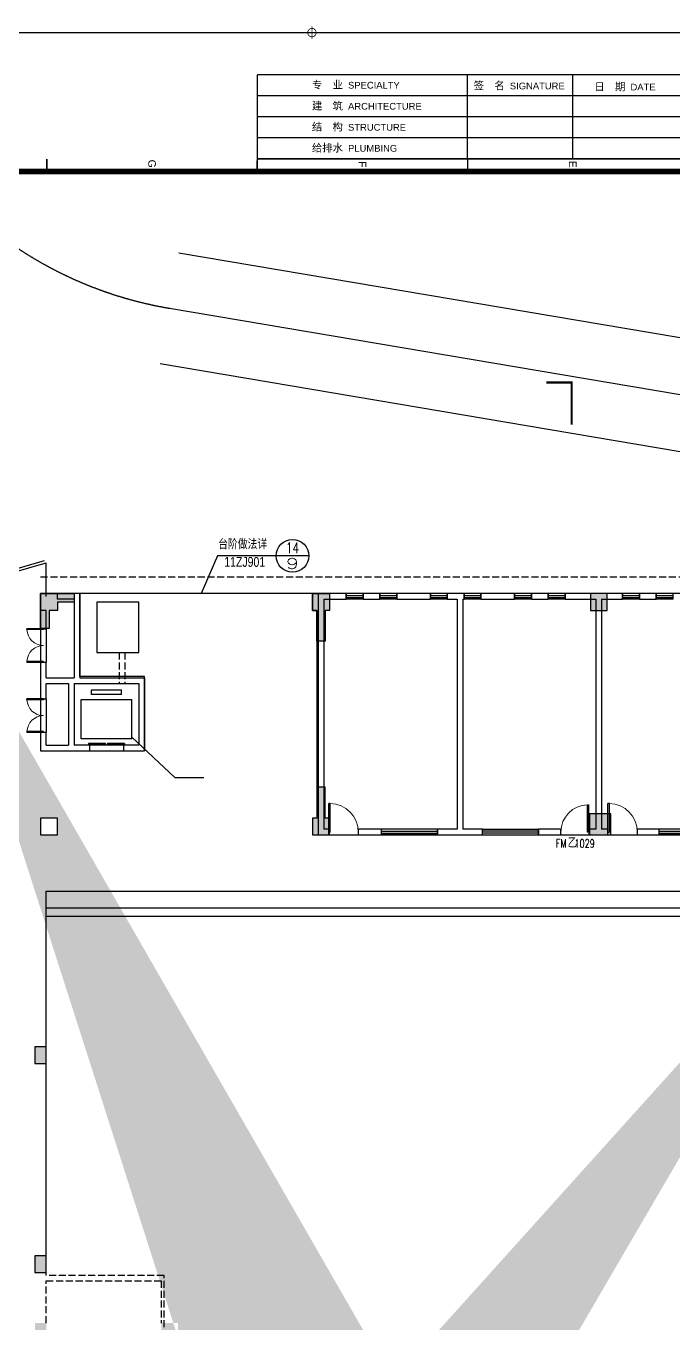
# Model space of a CAD drawing. Extents: x 129492 to 2683129, y 513162 to 1188265.
# Drawn here: x 177562 to 200635, y 593555 to 639789 of the extents above; entities that cross this region are included whole.
import ezdxf
from ezdxf.enums import TextEntityAlignment as Align

# ---------------------------------------------------------------- set-up
doc = ezdxf.new("R2010")
doc.units = 0
doc.header["$LTSCALE"] = 1000
doc.header["$MEASUREMENT"] = 0
doc.linetypes.add('ACAD_ISO04W100', pattern=[30.5, 24, -3, 0.5, -3])
doc.linetypes.add('DASH', pattern=[0.35, 0.25, -0.1])
for name, color, linetype in [('3#楼1F柱网$0$COLS', 6, 'Continuous'), ('3#楼1F柱网$0$COLS-HATH', 8, 'Continuous'), ('A-DOOR', 2, 'Continuous'), ('A-MOAT', 71, 'Continuous'), ('A-OVER', 23, 'Continuous'), ('A-STRS-EVTR', 2, 'Continuous'), ('A-STRS-IDEN', 30, 'Continuous'), ('A-WALL', 4, 'Continuous'), ('A-WIND', 2, 'Continuous'), ('ANNO-IDEN', 3, 'Continuous'), ('ANNO-TEXT', 3, 'Continuous'), ('DOOR_FIRE', 2, 'Continuous'), ('DOOR_FIRE_TEXT', 7, 'Continuous'), ('G-0-XREF', 2, 'Continuous'), ('G-ANNO-INDX', 42, 'Continuous'), ('PWALLW', 7, 'Continuous'), ('ROAD', 60, 'Continuous'), ('ROAD-CENT', 60, 'ACAD_ISO04W100'), ('图框CCDI_B0GA1+0.00$0$G-ANNO-TEXT', 33, 'Continuous'), ('图框CCDI_B0GA1+0.00$0$G-BORD', 3, 'Continuous')]:
    doc.layers.add(name, color=color, linetype=linetype)
doc.layers.add('SPACE', color=7, linetype='Continuous', plot=False)
doc.styles.add('_AXIS', font='complex.shx', dxfattribs={"bigfont": 'gbcbig.shx'})
doc.styles.add('_TCH_WINDOW', font='SIMPLEX', dxfattribs={"height": 3.5, "bigfont": 'GBCBIG'})
doc.styles.add('zjdz', font='zjdz-s.shx', dxfattribs={"width": 0.8, "bigfont": 'zjdz.shx'})
doc.styles.add('图框CCDI_B0GA1+0.00$0$CCDI_T_G01', font='arial.ttf')

# ---------------------------------------------------------------- blocks, each defined once
blk = doc.blocks.new('图框CCDI_B0GA1+0.00$0$MidPoitent')
at = {"const_width": 0.18}
for points in [[(-1.5, 0), (1.5, 0)], [(0, -1.5), (0, 1.5)]]:
    blk.add_lwpolyline(points, dxfattribs=at)
blk.add_lwpolyline([(0, -1, 1), (0, 1, 1), (0, -1, 1)], format="xyb", dxfattribs=at)
blk = doc.blocks.new('图框CCDI_B0GA1+0.00')
at = {"layer": '图框CCDI_B0GA1+0.00$0$G-BORD'}
for p, q in [((1500, 58400), (1500, 28400)), ((2000, 58400), (2000, 28400)), ((2500, 58400), (2500, 28400)), ((3000, 35900), (1000, 35900)), ((3000, 33400), (1000, 33400)), ((3050, 33400), (3300, 33400)), ((3300, 28400), (3050, 28400)), ((3300, 28400), (3050, 28400))]:
    blk.add_line(p, q, dxfattribs=at)
blk.add_lwpolyline([(0, 59400), (84100, 59400), (84100, 0), (0, 0)], close=True, dxfattribs=at)
at = {"layer": '图框CCDI_B0GA1+0.00$0$G-BORD', "const_width": 35}
for points in [[(1000, 58400), (1000, 28400)], [(3000, 58400), (3000, 28400)], [(3300, 33400), (3000, 33400)], [(3300, 28400), (1000, 28400)], [(3300, 23400), (3000, 23400)]]:
    blk.add_lwpolyline(points, dxfattribs=at)
at = {"layer": '图框CCDI_B0GA1+0.00$0$G-BORD', "const_width": 140}
blk.add_lwpolyline([(3300, 58400), (83100, 58400), (83100, 1000), (3300, 1000)], close=True, dxfattribs=at)
at = {"layer": '图框CCDI_B0GA1+0.00$0$G-BORD', "xscale": 100, "yscale": 100, "zscale": 100, "rotation": 180}
blk.add_blockref('图框CCDI_B0GA1+0.00$0$MidPoitent', (0, 29700), dxfattribs=at)
at = {"layer": '图框CCDI_B0GA1+0.00$0$G-ANNO-TEXT', "style": '图框CCDI_B0GA1+0.00$0$CCDI_T_G01'}
for s, p in [('E', (3128, 35900)), ('F', (3130, 30900)), ('G', (3115, 25900))]:
    blk.add_text(s, height=180, dxfattribs=at).set_placement(p, align=Align.MIDDLE_CENTER)
at = {"layer": '图框CCDI_B0GA1+0.00$0$G-ANNO-TEXT', "char_height": 200, "rotation": 90, "style": '图框CCDI_B0GA1+0.00$0$CCDI_T_G01'}
for s, insert, width, attachment_point, line_spacing_factor in [('{\\fSimSun|b0|i0|c134|p54;\\H0.9x;日  期 \\fArial|b0|i0|c0|p39;\\H0.8889x;DATE}', (1295, 37141), 2500, 5, 0.96), ('{\\fSimSun|b0|i0|c134|p54;\\H0.9x;签  名 \\fArial|b0|i0|c0|p34;\\H0.8889x;SIGNATURE}', (1268, 33546), 3400, 4, 0.9), ('{\\fSimSun|b0|i0|c134|p54;\\H0.9x;建  筑\\fSimSun|b0|i0|c0|p54; \\fArial|b0|i0|c0|p34;\\H0.8889x;ARCHITECTURE}', (1750, 29700), 5000, 4, 0.9), ('{\\fSimSun|b0|i0|c134|p54;\\H0.9x;专  业\\fSimSun|b0|i0|c0|p54; \\fArial|b0|i0|c0|p34;\\H0.8889x;SPECIALTY}', (1250, 29700), 5000, 4, 0.9), ('{\\fSimSun|b0|i0|c134|p54;\\H0.9x;结  构\\fSimSun|b0|i0|c0|p54; \\fArial|b0|i0|c0|p34;\\H0.8889x;STRUCTURE}', (2250, 29700), 5000, 4, 0.9), ('{\\fSimSun|b0|i0|c134|p54;\\H0.9x;给排水\\fSimSun|b0|i0|c0|p54; \\fArial|b0|i0|c0|p34;\\H0.8889x;PLUMBING}', (2750, 29700), 3400, 4, 0.9)]:
    blk.add_mtext(s, dxfattribs=dict(at, insert=insert, width=width, attachment_point=attachment_point, line_spacing_factor=line_spacing_factor))
blk = doc.blocks.new('A$C5E5D5757')
at = {"layer": 'ROAD', "color": 8}
for p, q in [((-6.146, 87.544), (42.331, 87.544)), ((-6.146, 83.544), (32.603, 83.544))]:
    blk.add_line(p, q, dxfattribs=at)
at = {"layer": 'ROAD-CENT', "color": 8, "linetype": 'ACAD_ISO04W100', "ltscale": 0.25}
blk.add_lwpolyline([(-15.289, 88.941, 0.179805), (-6.146, 85.544), (42.669, 85.544)], format="xyb", dxfattribs=at)
blk = doc.blocks.new('3#楼1F柱网')
at = {"layer": '3#楼1F柱网$0$COLS-HATH'}
h = blk.add_hatch(color=256, dxfattribs=at)
h.paths.add_polyline_path([(-28337882, 42522475), (-28337482, 42522475), (-28337482, 42521376), (-28337282, 42521376), (-28337282, 42520776), (-28337882, 42520776)])
h.paths.add_polyline_path([(-28337882, 42526776), (-28337482, 42526776), (-28337482, 42527876), (-28337282, 42527876), (-28337282, 42528476), (-28337482, 42528476), (-28337882, 42528476)])
h.paths.add_polyline_path([(-28337882, 42562076), (-28337482, 42562076), (-28337482, 42563176), (-28337282, 42563176), (-28337282, 42563776), (-28337882, 42563776)])
h.paths.add_polyline_path([(-28337882, 42557775), (-28337482, 42557775), (-28337482, 42556676), (-28337282, 42556676), (-28337282, 42556076), (-28337482, 42556076), (-28337882, 42556076)])
h.paths.add_polyline_path([(-28327732, 42556726), (-28327732, 42557776), (-28328032, 42557776), (-28328032, 42556726), (-28328207, 42556726), (-28328207, 42556076), (-28327557, 42556076), (-28327557, 42556726)])
h.paths.add_polyline_path([(-28327732, 42527826), (-28327732, 42526776), (-28328032, 42526776), (-28328032, 42527826), (-28328207, 42527826), (-28328207, 42528476), (-28327557, 42528476), (-28327557, 42527826)])
h.paths.add_polyline_path([(-28294907, 42579476), (-28294157, 42579476), (-28294157, 42580226), (-28294907, 42580226)], flags=16)
h.paths.add_polyline_path([(-28275082, 42523476), (-28274682, 42523476), (-28274682, 42523876), (-28275082, 42523876)], flags=17)
h.paths.add_polyline_path([(-28325382, 42534626), (-28325382, 42536226), (-28325082, 42536226), (-28325082, 42535226), (-28324782, 42535226), (-28324782, 42534926), (-28323682, 42534926), (-28323682, 42534626)], flags=17)
h.paths.add_polyline_path([(-28318082, 42533926), (-28317682, 42533926), (-28317682, 42534526), (-28318082, 42534526)], flags=17)
h.paths.add_polyline_path([(-28314682, 42533926), (-28314282, 42533926), (-28314282, 42534526), (-28314682, 42534526)], flags=17)
h.paths.add_polyline_path([(-28314682, 42534626), (-28314282, 42534626), (-28314282, 42535226), (-28314682, 42535226)], flags=17)
h.paths.add_polyline_path([(-28318482, 42534626), (-28317882, 42534626), (-28317882, 42535226), (-28318482, 42535226)], flags=17)
h.paths.add_polyline_path([(-28328732, 42520776), (-28327032, 42520776), (-28327032, 42521076), (-28327582, 42521076), (-28327582, 42521376), (-28327782, 42521376), (-28327982, 42521376), (-28327982, 42521376), (-28328182, 42521376), (-28328182, 42521076), (-28328732, 42521076)])
h.paths.add_polyline_path([(-28314682, 42524976), (-28314282, 42524976), (-28314282, 42525576), (-28314682, 42525576)], flags=17)
h.paths.add_polyline_path([(-28285532, 42513676), (-28283832, 42513676), (-28283832, 42513976), (-28284382, 42513976), (-28284382, 42514276), (-28284532, 42514276), (-28284532, 42515376), (-28284832, 42515376), (-28284832, 42514276), (-28284982, 42514276), (-28284982, 42513976), (-28285532, 42513976)], flags=17)
h.paths.add_polyline_path([(-28305332, 42513676), (-28303632, 42513676), (-28303632, 42513976), (-28304182, 42513976), (-28304182, 42514276), (-28304332, 42514276), (-28304332, 42515376), (-28304632, 42515376), (-28304632, 42514276), (-28304782, 42514276), (-28304782, 42513976), (-28305332, 42513976)], flags=17)
h.paths.add_polyline_path([(-28309782, 42528656), (-28309782, 42525576), (-28310182, 42525576), (-28310182, 42524976), (-28309582, 42524976), (-28309582, 42529256), (-28310182, 42529256), (-28310182, 42528656)], flags=17)
h.paths.add_polyline_path([(-28281262, 42528576), (-28281262, 42528576), (-28281262, 42528576), (-28281262, 42527976), (-28280662, 42527976), (-28280662, 42528376), (-28277182, 42528376), (-28277182, 42527976), (-28276582, 42527976), (-28276582, 42528576)], flags=17)
h.paths.add_polyline_path([(-28314682, 42528656), (-28314282, 42528656), (-28314282, 42529256), (-28314682, 42529256)], flags=17)
h.paths.add_polyline_path([(-28318482, 42527876), (-28317882, 42527876), (-28317882, 42528476), (-28318482, 42528476)], flags=17)
h.paths.add_polyline_path([(-28274682, 42521376), (-28275282, 42521376), (-28275282, 42520776), (-28274982, 42520776), (-28274982, 42519676), (-28274682, 42519676), (-28274682, 42520776)], flags=17)
h.paths.add_polyline_path([(-28318082, 42513676), (-28318082, 42515676), (-28317782, 42515676), (-28317782, 42513676)])
h.paths.add_polyline_path([(-28304782, 42521376), (-28304182, 42521376), (-28304182, 42520776), (-28304332, 42520776), (-28304332, 42519676), (-28304632, 42519676), (-28304632, 42520776), (-28304782, 42520776)], flags=17)
h.paths.add_polyline_path([(-28284982, 42521376), (-28284382, 42521376), (-28284382, 42520776), (-28284532, 42520776), (-28284532, 42519676), (-28284832, 42519676), (-28284832, 42520776), (-28284982, 42520776)], flags=17)
h.paths.add_polyline_path([(-28294932, 42520676), (-28294232, 42520676), (-28294232, 42521376), (-28294932, 42521376)], flags=17)
h.paths.add_polyline_path([(-28314482, 42520776), (-28313882, 42520776), (-28313882, 42521376), (-28314482, 42521376)], flags=17)
h.paths.add_polyline_path([(-28318482, 42520776), (-28317882, 42520776), (-28317882, 42521376), (-28318482, 42521376)], flags=17)
h.paths.add_polyline_path([(-28294882, 42513676), (-28294282, 42513676), (-28294282, 42514276), (-28294882, 42514276)], flags=17)
h.paths.add_polyline_path([(-28314482, 42513676), (-28313882, 42513676), (-28313882, 42514276), (-28314482, 42514276)])
h.paths.add_polyline_path([(-28275082, 42556376), (-28274682, 42556376), (-28274682, 42556776), (-28275082, 42556776)], flags=17)
h.paths.add_polyline_path([(-28277982, 42586376), (-28277982, 42588076), (-28278382, 42588076), (-28278382, 42587676), (-28278182, 42587676), (-28278182, 42586776), (-28278382, 42586776), (-28278382, 42586376)], flags=17)
h.paths.add_polyline_path([(-28314682, 42543026), (-28314282, 42543026), (-28314282, 42543626), (-28314682, 42543626)], flags=17)
h.paths.add_polyline_path([(-28318582, 42542976), (-28317882, 42542976), (-28317882, 42543676), (-28318582, 42543676)], flags=17)
h.paths.add_polyline_path([(-28325382, 42543026), (-28324782, 42543026), (-28324782, 42543626), (-28325382, 42543626)], flags=17)
h.paths.add_polyline_path([(-28328732, 42563776), (-28327032, 42563776), (-28327032, 42563476), (-28327582, 42563476), (-28327582, 42563176), (-28327732, 42563176), (-28328032, 42563176), (-28328032, 42563176), (-28328182, 42563176), (-28328182, 42563476), (-28328732, 42563476)])
h.paths.add_polyline_path([(-28325382, 42549926), (-28325382, 42548326), (-28325082, 42548326), (-28325082, 42549326), (-28324782, 42549326), (-28324782, 42549626), (-28323682, 42549626), (-28323682, 42549926)], flags=17)
h.paths.add_polyline_path([(-28285532, 42546576), (-28283832, 42546576), (-28283832, 42546876), (-28284382, 42546876), (-28284382, 42547176), (-28284532, 42547176), (-28284532, 42548276), (-28284832, 42548276), (-28284832, 42547176), (-28284982, 42547176), (-28284982, 42546876), (-28285532, 42546876)], flags=17)
h.paths.add_polyline_path([(-28309782, 42561476), (-28309782, 42558796), (-28310182, 42558796), (-28310182, 42558196), (-28309582, 42558196), (-28309582, 42562076), (-28310182, 42562076), (-28310182, 42561476)], flags=17)
h.paths.add_polyline_path([(-28281262, 42561476), (-28281262, 42561476), (-28281262, 42561476), (-28281262, 42560876), (-28280662, 42560876), (-28280662, 42561276), (-28277182, 42561276), (-28277182, 42560876), (-28276582, 42560876), (-28276582, 42561476)], flags=17)
h.paths.add_polyline_path([(-28318082, 42563876), (-28317682, 42563876), (-28317682, 42564476), (-28318082, 42564476)], flags=17)
h.paths.add_polyline_path([(-28314682, 42563876), (-28314282, 42563876), (-28314282, 42564476), (-28314682, 42564476)], flags=17)
h.paths.add_polyline_path([(-28322370, 42584799), (-28322052, 42585042), (-28321688, 42584565), (-28322005, 42584322)], flags=17)
h.paths.add_polyline_path([(-28274682, 42554276), (-28275282, 42554276), (-28275282, 42553676), (-28274982, 42553676), (-28274982, 42552576), (-28274682, 42552576), (-28274682, 42553676)], flags=17)
h.paths.add_polyline_path([(-28304782, 42554276), (-28304182, 42554276), (-28304182, 42553676), (-28304332, 42553676), (-28304332, 42552576), (-28304632, 42552576), (-28304632, 42553676), (-28304782, 42553676)], flags=17)
h.paths.add_polyline_path([(-28284982, 42554276), (-28284382, 42554276), (-28284382, 42553676), (-28284532, 42553676), (-28284532, 42552576), (-28284832, 42552576), (-28284832, 42553676), (-28284982, 42553676)], flags=17)
h.paths.add_polyline_path([(-28294932, 42553576), (-28294232, 42553576), (-28294232, 42554276), (-28294932, 42554276)], flags=17)
h.paths.add_polyline_path([(-28314482, 42553676), (-28313882, 42553676), (-28313882, 42554276), (-28314482, 42554276)], flags=17)
h.paths.add_polyline_path([(-28318482, 42556076), (-28317882, 42556076), (-28317882, 42556676), (-28318482, 42556676)], flags=17)
h.paths.add_polyline_path([(-28318482, 42549326), (-28317882, 42549326), (-28317882, 42549926), (-28318482, 42549926)], flags=17)
h.paths.add_polyline_path([(-28274682, 42546576), (-28275282, 42546576), (-28275282, 42547176), (-28274982, 42547176), (-28274982, 42548276), (-28274682, 42548276), (-28274682, 42547176)], flags=17)
h.paths.add_polyline_path([(-28305332, 42546576), (-28303632, 42546576), (-28303632, 42546876), (-28304182, 42546876), (-28304182, 42547176), (-28304332, 42547176), (-28304332, 42548276), (-28304632, 42548276), (-28304632, 42547176), (-28304782, 42547176), (-28304782, 42546876), (-28305332, 42546876)], flags=16)
h.paths.add_polyline_path([(-28294882, 42546576), (-28294282, 42546576), (-28294282, 42547176), (-28294882, 42547176)], flags=17)
h.paths.add_polyline_path([(-28314482, 42546576), (-28313882, 42546576), (-28313882, 42547176), (-28314482, 42547176)], flags=17)
h.paths.add_polyline_path([(-28314682, 42571326), (-28314282, 42571326), (-28314282, 42571926), (-28314682, 42571926)], flags=17)
h.paths.add_polyline_path([(-28314682, 42561476), (-28314282, 42561476), (-28314282, 42562076), (-28314682, 42562076)], flags=17)
h.paths.add_polyline_path([(-28304782, 42579476), (-28304182, 42579476), (-28304182, 42580076), (-28304332, 42580076), (-28304332, 42581176), (-28304632, 42581176), (-28304632, 42580076), (-28304782, 42580076)], flags=17)
h.paths.add_polyline_path([(-28284382, 42579776), (-28284382, 42580076), (-28284532, 42580076), (-28284532, 42581176), (-28284832, 42581176), (-28284832, 42580076), (-28284982, 42580076), (-28284982, 42579476), (-28283982, 42579476), (-28283982, 42579776)], flags=17)
h.paths.add_polyline_path([(-28314482, 42579476), (-28313882, 42579476), (-28313882, 42580076), (-28314482, 42580076)], flags=17)
h.paths.add_polyline_path([(-28318082, 42571326), (-28317682, 42571326), (-28317682, 42571926), (-28318082, 42571926)], flags=17)
h.paths.add_polyline_path([(-28318482, 42563176), (-28317882, 42563176), (-28317882, 42563776), (-28318482, 42563776)], flags=17)
h.paths.add_polyline_path([(-28304782, 42588076), (-28304182, 42588076), (-28304182, 42587476), (-28304332, 42587476), (-28304332, 42586376), (-28304632, 42586376), (-28304632, 42587476), (-28304782, 42587476)], flags=17)
h.paths.add_polyline_path([(-28284982, 42588076), (-28284382, 42588076), (-28284382, 42587476), (-28284532, 42587476), (-28284532, 42586376), (-28284832, 42586376), (-28284832, 42587476), (-28284982, 42587476)], flags=17)
h.paths.add_polyline_path([(-28294882, 42587476), (-28294282, 42587476), (-28294282, 42588076), (-28294882, 42588076)], flags=17)
h.paths.add_polyline_path([(-28274882, 42579976), (-28274882, 42581176), (-28274682, 42581176), (-28274682, 42579476), (-28275182, 42579476), (-28275182, 42579976)], flags=17)
h.paths.add_polyline_path([(-28314482, 42588076), (-28313282, 42588076), (-28313282, 42587776), (-28313882, 42587776), (-28313882, 42587476), (-28314182, 42587476), (-28314182, 42586826), (-28314482, 42586826)], flags=17)
edge = h.paths.add_edge_path(flags=17)
edge.add_line((-28318082, 42579476), (-28318082, 42581176))
edge.add_line((-28318082, 42581176), (-28317782, 42581176))
edge.add_line((-28317782, 42581176), (-28317782, 42580076))
edge.add_line((-28317782, 42580076), (-28317682, 42580076))
edge.add_line((-28317682, 42580076), (-28317682, 42579476))
edge.add_line((-28317682, 42579476), (-28318082, 42579476))
edge.add_line((-28318082, 42579476), (-28318082, 42581176))
edge = h.paths.add_edge_path(flags=17)
edge.add_line((-28280862, 42523576), (-28281262, 42523576))
edge.add_line((-28281262, 42523576), (-28281262, 42523876))
edge.add_line((-28281262, 42523876), (-28280862, 42523876))
edge.add_line((-28280862, 42523876), (-28276982, 42523876))
edge.add_line((-28276982, 42523876), (-28276982, 42523876))
edge.add_line((-28276982, 42523876), (-28276582, 42523876))
edge.add_line((-28276582, 42523876), (-28276582, 42523576))
edge.add_line((-28276582, 42523576), (-28281262, 42523576))
edge = h.paths.add_edge_path(flags=17)
edge.add_line((-28280862, 42556476), (-28281262, 42556476))
edge.add_line((-28281262, 42556476), (-28281262, 42556776))
edge.add_line((-28281262, 42556776), (-28280862, 42556776))
edge.add_line((-28280862, 42556776), (-28276982, 42556776))
edge.add_line((-28276982, 42556776), (-28276982, 42556776))
edge.add_line((-28276982, 42556776), (-28276582, 42556776))
edge.add_line((-28276582, 42556776), (-28276582, 42556476))
edge.add_line((-28276582, 42556476), (-28281262, 42556476))
edge = h.paths.add_edge_path(flags=17)
edge.add_line((-28279682, 42579476), (-28277982, 42579476))
edge.add_line((-28277982, 42579476), (-28277982, 42579976))
edge.add_line((-28277982, 42579976), (-28278482, 42579976))
edge.add_line((-28278482, 42579976), (-28278482, 42579776))
edge.add_line((-28278482, 42579776), (-28279682, 42579776))
edge.add_line((-28279682, 42579776), (-28279682, 42579476))
edge.add_line((-28279682, 42579476), (-28277982, 42579476))
edge = h.paths.add_edge_path(flags=17)
edge.add_line((-28274682, 42587176), (-28274682, 42585476))
edge.add_line((-28274682, 42585476), (-28274882, 42585476))
edge.add_line((-28274882, 42585476), (-28274882, 42586776))
edge.add_line((-28274882, 42586776), (-28275082, 42586776))
edge.add_line((-28275082, 42586776), (-28275082, 42587176))
edge.add_line((-28275082, 42587176), (-28274682, 42587176))
edge.add_line((-28274682, 42587176), (-28274682, 42586776))
h.paths.add_polyline_path([(-28274682, 42587176), (-28274682, 42585476), (-28274882, 42585476), (-28274882, 42586776), (-28275082, 42586776), (-28275082, 42587176)], flags=16)
edge = h.paths.add_edge_path()
edge.add_line((-28324782, 42534626), (-28324782, 42534626))
edge.add_line((-28324782, 42534626), (-28325382, 42534626))
edge.add_line((-28325382, 42534626), (-28325382, 42535226))
edge.add_line((-28274782, 42513676), (-28275682, 42513676))
edge.add_line((-28275682, 42513676), (-28275682, 42513976))
edge.add_line((-28275682, 42513976), (-28275282, 42513976))
edge.add_line((-28275282, 42513976), (-28275282, 42514276))
edge.add_line((-28275282, 42514276), (-28274982, 42514276))
edge.add_line((-28274982, 42514276), (-28274982, 42515376))
edge.add_line((-28274982, 42515376), (-28274682, 42515376))
edge.add_line((-28274682, 42515376), (-28274682, 42514276))
edge.add_line((-28274682, 42514276), (-28274682, 42513676))
edge.add_line((-28274682, 42513676), (-28275282, 42513676))
edge.add_line((-28318082, 42588076), (-28317718, 42587599))
edge.add_line((-28317718, 42587599), (-28318036, 42587356))
edge.add_line((-28318036, 42587356), (-28318400, 42587833))
edge.add_line((-28318400, 42587833), (-28318082, 42588076))
edge.add_line((-28304782, 42546576), (-28304182, 42546576))
edge.add_line((-28284982, 42579476), (-28284382, 42579476))
at = {"layer": '3#楼1F柱网$0$COLS'}
for points in [[(-28314482, 42588076), (-28313282, 42588076), (-28313282, 42587776), (-28313882, 42587776), (-28313882, 42587476), (-28314182, 42587476), (-28314182, 42586826), (-28314482, 42586826), (-28314482, 42588076)], [(-28304782, 42588076), (-28304182, 42588076), (-28304182, 42587476), (-28304332, 42587476), (-28304332, 42586376), (-28304632, 42586376), (-28304632, 42587476), (-28304782, 42587476), (-28304782, 42588076)], [(-28304782, 42579476), (-28304182, 42579476), (-28304182, 42580076), (-28304332, 42580076), (-28304332, 42581176), (-28304632, 42581176), (-28304632, 42580076), (-28304782, 42580076), (-28304782, 42579476)]]:
    blk.add_lwpolyline(points, dxfattribs=at)
for points in [[(-28294882, 42587476), (-28294282, 42587476), (-28294282, 42588076), (-28294882, 42588076)], [(-28314482, 42579476), (-28313882, 42579476), (-28313882, 42580076), (-28314482, 42580076)], [(-28294907, 42579476), (-28294157, 42579476), (-28294157, 42580226), (-28294907, 42580226)], [(-28314682, 42571326), (-28314282, 42571326), (-28314282, 42571926), (-28314682, 42571926)], [(-28314682, 42563876), (-28314282, 42563876), (-28314282, 42564476), (-28314682, 42564476)]]:
    blk.add_lwpolyline(points, close=True, dxfattribs=at)
blk = doc.blocks.new('$WINLIB2D$00000001')
at = {"color": 0}
for points in [[(-0.5, 0.5), (-0.5, -0.5)], [(-0.5, 0.5), (0.5, 0.5)], [(0.5, 0.167), (-0.5, 0.167)], [(0.5, -0.5), (0.5, 0.5)], [(0.5, -0.167), (-0.5, -0.167)], [(-0.5, -0.5), (0.5, -0.5)]]:
    blk.add_lwpolyline(points, dxfattribs=at)
blk = doc.blocks.new('$DORLIB2D$00000127')
at = {"color": 0}
for points in [[(-0.533, 0.795), (-0.533, 0.69)], [(-0.033, 0.795), (-0.533, 0.795)], [(-0.033, 0.795), (-0.033, 0.69)], [(0.533, 0.795), (0.033, 0.795)], [(0.033, 0.795), (0.033, 0.69)], [(0.533, 0.795), (0.533, 0.69)], [(-0.033, 0.69), (-0.533, 0.69)], [(0.5, 0.5), (-0.5, 0.5)], [(0.533, 0.69), (0.033, 0.69)]]:
    blk.add_lwpolyline(points, dxfattribs=at)
blk = doc.blocks.new('$DorLib2D$00000002')
for p, q in [((-0.5, 0), (-0.5, 0.4875)), ((-0.475, 0.4875), (-0.5, 0.4875)), ((-0.475, 0), (-0.475, 0.4875)), ((0.475, 0), (0.475, 0.4875)), ((0.475, 0.4875), (0.5, 0.4875)), ((0.5, 0), (0.5, 0.4875)), ((-0.5, 0), (-0.475, 0)), ((0.5, 0), (0.475, 0))]:
    blk.add_line(p, q)
at = {"lineweight": 13}
for centre, start, end in [((-0.4875, 0), 0, 88.53072), ((0.4875, 0), 91.46928, 180)]:
    blk.add_arc(centre, 0.4875, start, end, dxfattribs=at)
blk = doc.blocks.new('$DorLib2D$00000001')
for p, q in [((0.45, 0.975), (0.5, 0.975)), ((0.45, 0), (0.45, 0.975)), ((0.5, 0), (0.5, 0.975)), ((0.5, 0), (0.45, 0))]:
    blk.add_line(p, q)
at = {"lineweight": 13}
blk.add_arc((0.475, 0), 0.975, 91.4693, 180, dxfattribs=at)
blk = doc.blocks.new('$TCHSYS$WIN2D')
for p, q in [((-0.5, 0.5), (0.5, 0.5)), ((-0.5, 0.5), (-0.5, -0.5)), ((0.5, 0.5), (0.5, -0.5)), ((0.5, 0.167), (-0.5, 0.167)), ((0.5, -0.167), (-0.5, -0.167)), ((-0.5, -0.5), (0.5, -0.5))]:
    blk.add_line(p, q)

msp = doc.modelspace()

# ---------------------------------------------------------------- linework, layer by layer
at = {"ltscale": 5}
for p, q in [((174419, 619642), (178219, 620733)), ((178285, 619455), (178285, 620647)), ((187785, 619555), (178285, 619555))]:
    msp.add_line(p, q, dxfattribs=at)
msp.add_lwpolyline([(174485, 619555), (178285, 620647)], dxfattribs=at)
at = {"layer": 'A-DOOR'}
for p, q in [((188360, 610955), (189410, 610955)), ((198310, 610955), (199360, 610955))]:
    msp.add_line(p, q, dxfattribs=at)
at = {"layer": 'A-MOAT'}
for p, q in [((178285, 608355), (217885, 608355)), ((178285, 608055), (217885, 608055))]:
    msp.add_line(p, q, dxfattribs=at)
at = {"layer": 'A-OVER', "linetype": 'DASH'}
for points in [[(178085, 620155), (214585, 620155), (214585, 619555)], [(174485, 566105), (174485, 562355), (154685, 562355), (154685, 552255), (174485, 552255), (174485, 544355), (178285, 544355), (178285, 545155), (217885, 545155), (217885, 554955), (217885, 559255), (207885, 559255), (207885, 555255), (182585, 555255), (182585, 564015), (178285, 564015), (178285, 578055), (217885, 578055), (217885, 592155), (208885, 592155), (208885, 588155), (182485, 588155), (182485, 595255), (178285, 595255)]]:
    msp.add_lwpolyline(points, dxfattribs=at)
at = {"layer": 'A-STRS-EVTR', "ltscale": 5}
for p, q in [((179895, 615955), (179895, 616130)), ((179895, 616130), (180975, 616130)), ((180975, 615955), (179895, 615955)), ((180975, 615955), (180975, 616130)), ((179535, 614380), (179535, 615780)), ((179535, 615780), (181335, 615780)), ((181335, 614380), (181335, 615780)), ((181335, 614380), (179535, 614380))]:
    msp.add_line(p, q, dxfattribs=at)
at = {"layer": 'A-STRS-IDEN', "color": 8, "linetype": 'DASH'}
msp.add_lwpolyline([(178285, 593555), (178285, 595055), (182385, 595055), (182385, 593555)], dxfattribs=at)
at = {"layer": 'A-WALL'}
for p, q in [((179485, 619555), (178685, 619555)), ((178685, 619355), (178685, 619555)), ((179485, 619555), (179485, 616555)), ((187985, 619555), (187985, 610955)), ((188985, 619555), (187985, 619555)), ((188985, 619355), (188985, 619555)), ((190185, 619555), (189585, 619555)), ((189585, 619555), (189585, 619355)), ((190185, 619355), (190185, 619555)), ((191985, 619555), (190785, 619555)), ((190785, 619555), (190785, 619355)), ((191985, 619355), (191985, 619555)), ((193035, 619555), (192585, 619555)), ((192585, 619555), (192585, 619355)), ((193185, 619555), (193035, 619555)), ((193185, 619355), (193185, 619555)), ((194985, 619555), (193785, 619555)), ((193785, 619555), (193785, 619355)), ((194985, 619355), (194985, 619555)), ((196185, 619555), (195585, 619555)), ((195585, 619555), (195585, 619355)), ((196185, 619355), (196185, 619555)), ((197985, 619555), (196785, 619555)), ((196785, 619555), (196785, 619355)), ((198835, 619555), (197985, 619555)), ((198835, 619355), (198835, 619555)), ((200035, 619555), (199435, 619555)), ((199435, 619555), (199435, 619355)), ((200035, 619355), (200035, 619555)), ((179285, 619355), (178685, 619355)), ((179285, 619355), (179285, 616555)), ((188185, 619355), (188185, 611155)), ((188185, 619355), (188985, 619355)), ((189585, 619355), (190185, 619355)), ((190785, 619355), (191985, 619355)), ((192585, 619355), (192935, 619355)), ((192935, 619355), (192935, 611155)), ((193135, 619355), (193135, 611155)), ((193135, 619355), (193185, 619355)), ((193785, 619355), (194985, 619355)), ((195585, 619355), (196185, 619355)), ((196785, 619355), (197885, 619355)), ((197885, 619355), (197885, 611155)), ((198085, 619355), (198085, 611155)), ((198085, 619355), (198835, 619355)), ((199435, 619355), (200035, 619355)), ((178085, 618955), (178085, 618305)), ((178285, 618955), (178085, 618955)), ((178285, 618305), (178285, 618955)), ((178085, 618305), (178285, 618305)), ((178285, 617105), (178085, 617105)), ((178085, 617105), (178085, 616455)), ((178285, 616555), (178285, 617105)), ((178085, 616455), (178085, 615805)), ((178285, 616555), (179185, 616555)), ((178285, 616355), (179085, 616355)), ((178285, 615805), (178285, 616355)), ((179085, 616355), (179085, 614155)), ((179185, 616555), (179285, 616555)), ((179285, 616355), (179285, 614155)), ((179285, 616355), (179385, 616355)), ((179385, 616355), (181585, 616355)), ((179485, 616555), (181785, 616555)), ((181585, 616355), (181585, 614155)), ((181785, 616555), (181785, 613955)), ((178085, 615805), (178285, 615805)), ((178285, 614605), (178085, 614605)), ((178085, 614605), (178085, 613955)), ((178285, 614155), (178285, 614605)), ((178285, 614155), (179085, 614155)), ((179835, 614155), (179285, 614155)), ((179835, 613955), (179835, 614155)), ((181585, 614155), (181035, 614155)), ((181035, 614155), (181035, 613955)), ((178085, 613955), (179185, 613955)), ((179185, 613955), (179835, 613955)), ((181035, 613955), (181785, 613955)), ((187985, 610955), (188360, 610955)), ((188360, 611155), (188185, 611155)), ((188360, 610955), (188360, 611155)), ((190235, 611155), (189410, 611155)), ((189410, 611155), (189410, 610955)), ((189410, 610955), (190235, 610955)), ((190235, 610955), (190235, 611155)), ((192935, 611155), (192235, 611155)), ((192235, 611155), (192235, 610955)), ((192235, 610955), (193035, 610955)), ((193035, 610955), (193835, 610955)), ((193835, 611155), (193135, 611155)), ((193835, 610955), (193835, 611155)), ((196635, 611155), (195835, 611155)), ((195835, 611155), (195835, 610955)), ((195835, 610955), (196635, 610955)), ((196635, 610955), (196635, 611155)), ((197885, 611155), (197635, 611155)), ((197635, 611155), (197635, 610955)), ((197635, 610955), (197985, 610955)), ((197985, 610955), (198310, 610955)), ((198310, 611155), (198085, 611155)), ((198310, 610955), (198310, 611155)), ((200135, 611155), (199360, 611155)), ((199360, 611155), (199360, 610955)), ((199360, 610955), (200135, 610955)), ((200135, 610955), (200135, 611155))]:
    msp.add_line(p, q, dxfattribs=at)
at = {"layer": 'ANNO-IDEN'}
msp.add_circle((187066, 620902), 583, dxfattribs=at)
at = {"layer": 'DOOR_FIRE'}
for p, q in [((178085, 618305), (178085, 617105)), ((178285, 618305), (178285, 617105)), ((178085, 615805), (178085, 614605)), ((178285, 615805), (178285, 614605)), ((196635, 610955), (197635, 610955))]:
    msp.add_line(p, q, dxfattribs=at)
at = {"layer": 'G-0-XREF', "linetype": 'DASH'}
for p, q in [((180885, 617455), (180885, 616355)), ((181085, 617455), (181085, 616355))]:
    msp.add_line(p, q, dxfattribs=at)
at = {"layer": 'G-0-XREF', "ltscale": 5}
msp.add_lwpolyline([(180085, 617455), (181585, 617455), (181585, 619255), (180085, 619255)], close=True, dxfattribs=at)
for points in [[(181335, 614435), (182872, 612998), (183899, 612998)], [(178285, 608955), (217885, 608955)], [(178285, 595255), (178285, 608955)]]:
    msp.add_lwpolyline(points, dxfattribs=at)
at = {"layer": 'G-ANNO-INDX', "color": 2, "const_width": 75}
msp.add_lwpolyline([(196116, 627081), (197016, 627081), (197016, 625581)], dxfattribs=at)
at = {"layer": 'PWALLW', "color": 3}
for p, q in [((184388, 620902), (183806, 619555)), ((187649, 620902), (184388, 620902))]:
    msp.add_line(p, q, dxfattribs=at)
at = {"layer": 'SPACE'}
msp.add_lwpolyline([(178085, 613955), (181785, 613955), (181785, 616605), (179485, 616605), (179485, 619555), (178085, 619555)], close=True, dxfattribs=at)
at = {"layer": 'SPACE', "ltscale": 5}
msp.add_lwpolyline([(187785, 619555), (187785, 618955), (187935, 618955), (187935, 611555), (187785, 611555), (187785, 610955), (217885, 610955), (217885, 619555)], close=True, dxfattribs=at)

# ---------------------------------------------------------------- block references
at = {"layer": 'A-DOOR', "zscale": 200}
for name, p, xscale, yscale, rotation in [('$DORLIB2D$00000127', (180435, 614055), 1200, 200, 1.850127489966044e-07), ('$DorLib2D$00000001', (188885, 611055), -1050, 1050, 359.9999999863741), ('$DorLib2D$00000001', (198835, 611055), -1050, 1050, 359.9999999863741)]:
    msp.add_blockref(name, p, dxfattribs=dict(at, xscale=xscale, yscale=yscale, rotation=rotation))
at = {"layer": 'A-WIND', "zscale": 200}
for name, p, xscale, yscale, rotation in [('$WINLIB2D$00000001', (189285, 619455), 600, 200, 180.0000000009486), ('$WINLIB2D$00000001', (190485, 619455), 600, 200, 180.0000000009486), ('$WINLIB2D$00000001', (192285, 619455), 600, 200, 180.0000000009486), ('$WINLIB2D$00000001', (193485, 619455), 600, 200, 180.0000000009055), ('$WINLIB2D$00000001', (195285, 619455), 600, 200, 180.0000000009055), ('$WINLIB2D$00000001', (196485, 619455), 600, 200, 180.0000000009055), ('$WINLIB2D$00000001', (199135, 619455), 600, 200, 180.0000000009486), ('$WINLIB2D$00000001', (200335, 619455), 600, 200, 180.0000000009486), ('$TCHSYS$WIN2D', (191235, 611055), -2000, -200, 359.9999999863741), ('$TCHSYS$WIN2D', (194835, 611055), 2000, -200, 359.9999999864173), ('$TCHSYS$WIN2D', (201135, 611055), -2000, -200, 359.9999999863741)]:
    msp.add_blockref(name, p, dxfattribs=dict(at, xscale=xscale, yscale=yscale, rotation=rotation))
at = {"layer": 'DOOR_FIRE', "zscale": 200}
for name, p, xscale, yscale, rotation in [('$DorLib2D$00000002', (178185, 617705), 1200, -1200, 269.9999998178614), ('$DorLib2D$00000002', (178185, 615205), 1200, -1200, 270.0000001824051), ('$DorLib2D$00000001', (197135, 611055), 1000, 1000, 359.9999999864173)]:
    msp.add_blockref(name, p, dxfattribs=dict(at, xscale=xscale, yscale=yscale, rotation=rotation))
at = {"layer": 'G-0-XREF', "ltscale": 5}
for name, p, xscale, yscale, zscale, rotation in [('图框CCDI_B0GA1+0.00', (143209, 639551), 1.5, 1.5, 1.5, 270), ('A$C5E5D5757', (174485, 544355), 999.9999999999999, 999.9999999999999, 999.9999999999999, 350.409659570022)]:
    msp.add_blockref(name, p, dxfattribs=dict(at, xscale=xscale, yscale=yscale, zscale=zscale, rotation=rotation))
msp.add_blockref('3#楼1F柱网', (28492567, -41968520), dxfattribs=at)

# ---------------------------------------------------------------- texts
at = {"layer": 'ANNO-IDEN', "color": 7, "style": '_AXIS'}
for s, height, width, p, p2 in [('14', 375.7, 0.846774, (186831, 620996), (187301, 620996)), ('9', 376, 1.875, (186833, 620440), (187303, 620440))]:
    msp.add_text(s, height=height, dxfattribs=dict(at, width=width)).set_placement(p, p2, align=Align.FIT)
at = {"layer": 'ANNO-TEXT', "linetype": 'Continuous', "style": 'zjdz', "width": 0.8}
for s, p in [('台阶做法详', (186165, 621034)), ('11ZJ901', (186091, 620405))]:
    msp.add_text(s, height=350, dxfattribs=at).set_placement(p, align=Align.BOTTOM_RIGHT)
at = {"layer": 'DOOR_FIRE_TEXT', "style": '_TCH_WINDOW', "width": 0.705882}
for s, p in [('FM', (196457, 610500)), ('1029', (197122, 610500))]:
    msp.add_text(s, height=297.5, dxfattribs=at).set_placement(p)
at = {"layer": 'DOOR_FIRE_TEXT', "style": '_TCH_WINDOW'}
msp.add_text('乙', height=338, dxfattribs=at).set_placement((196877, 610500))

doc.saveas('drawing.dxf')
